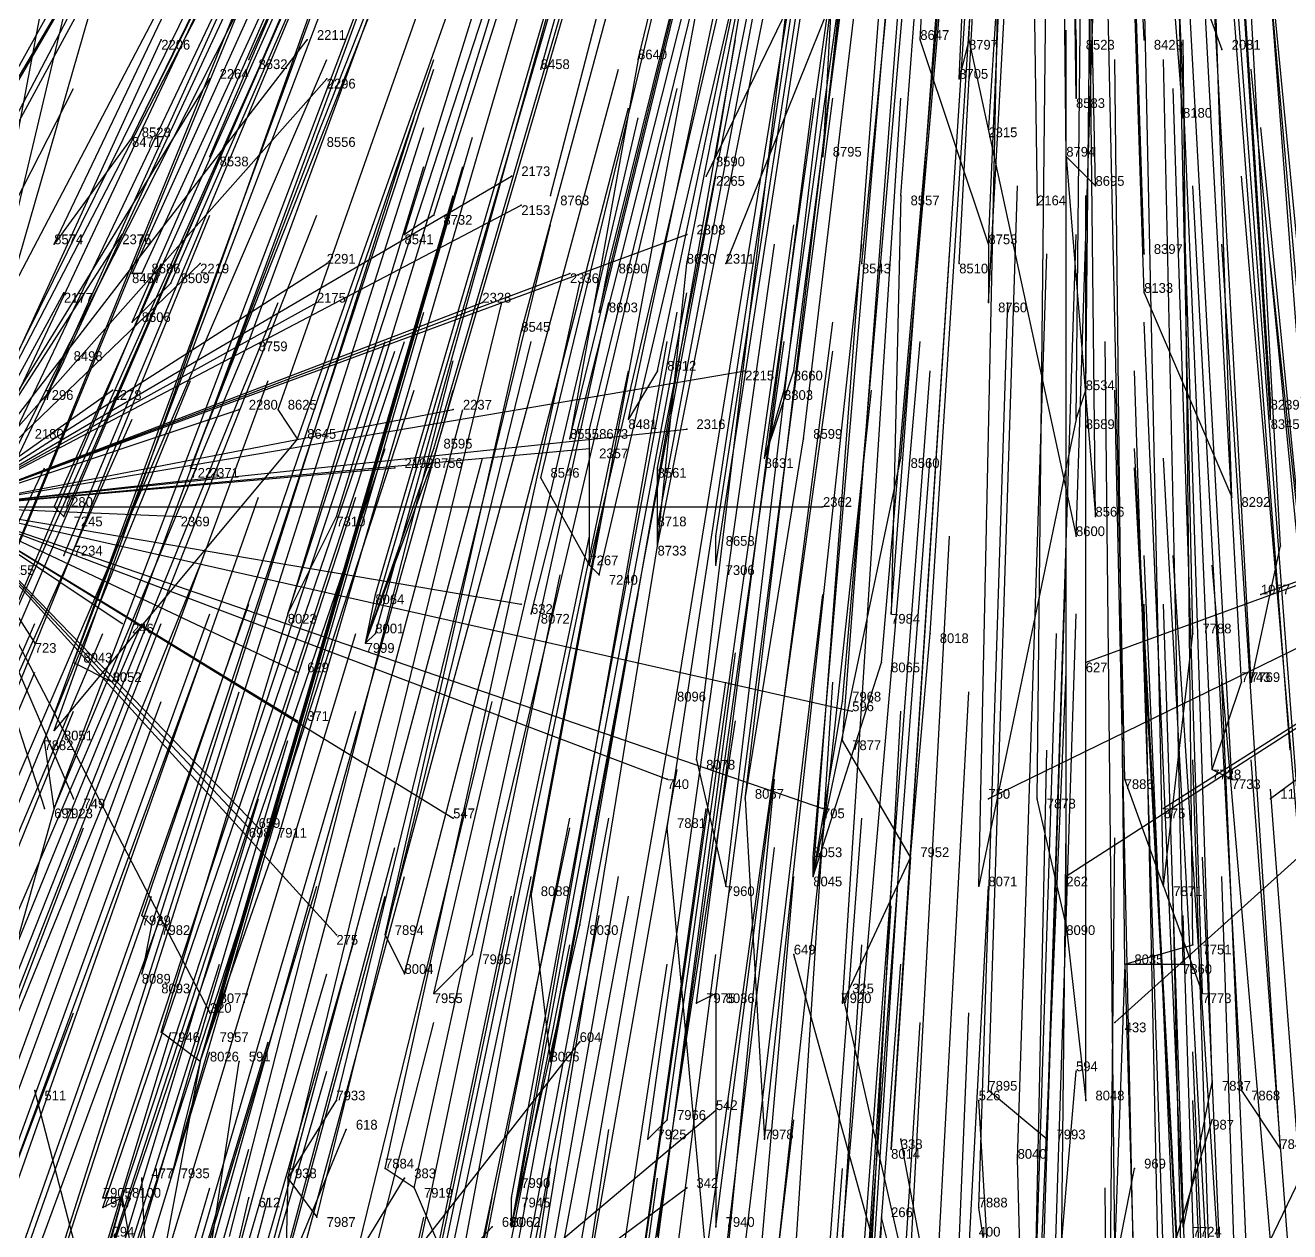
# Model space of a CAD drawing. Extents: x -0.5 to 0.59, y -0.5 to 0.59.
# Drawn here: x -0.109 to 0.021, y -0.3135 to -0.1895 of the extents above; entities that cross this region are included whole.
import ezdxf

# ---------------------------------------------------------------- set-up
doc = ezdxf.new("R2010")
doc.units = 0
for name, color, linetype in [('Facilities', 3, 'CONTINUOUS'), ('Facilities_lines', 3, 'CONTINUOUS'), ('Normals', 1, 'CONTINUOUS'), ('Source_points', 5, 'CONTINUOUS'), ('Text', 3, 'CONTINUOUS')]:
    doc.layers.add(name, color=color, linetype=linetype)

msp = doc.modelspace()

# ---------------------------------------------------------------- linework, layer by layer
at = {"layer": 'Facilities', "color": 3}
for p in [(-0.012, -0.191, -0.479), (-0.001, -0.191, -0.478), (0.006, -0.191, -0.479), (-0.086, -0.193, -0.529), (-0.046, -0.193, -0.496), (-0.056, -0.194, -0.504), (0.01, -0.199, -0.497), (-0.098, -0.201, -0.559), (-0.079, -0.201, -0.54), (-0.09, -0.203, -0.556), (-0.038, -0.203, -0.518), (-0.002, -0.203, -0.507), (-0.055, -0.207, -0.537), (-0.019, -0.207, -0.521), (-0.067, -0.209, -0.549), (-0.01, -0.212, -0.53), (0.006, -0.213, -0.533), (-0.049, -0.214, -0.55), (-0.023, -0.214, -0.539), (-0.013, -0.214, -0.537), (-0.097, -0.215, -0.589), (-0.094, -0.216, -0.589), (0.006, -0.217, -0.542), (-0.105, -0.224, -0.617), (-0.044, -0.225, -0.573), (-0.001, -0.23, -0.575), (0.019, -0.23, -0.577), (-0.081, -0.232, -0.614), (-0.033, -0.234, -0.591), (-0.106, -0.239, -0.653), (-0.105, -0.244, -0.663), (-0.044, -0.243, -0.619), (-0.051, -0.245, -0.626), (-0.038, -0.245, -0.621), (-0.082, -0.25, -0.658), (-0.057, -0.25, -0.641), (-0.074, -0.253, -0.659), (-0.104, -0.255, -0.688), (0.017, -0.257, -0.644), (-0.042, -0.258, -0.654), (-0.04, -0.265, -0.671), (0.013, -0.266, -0.666), (-0.106, -0.27, -0.726), (-0.035, -0.269, -0.677), (-0.018, -0.275, -0.688), (-0.028, -0.277, -0.697), (0.008, -0.278, -0.695), (-0.057, -0.279, -0.712), (-0.096, -0.282, -0.745), (-0.072, -0.283, -0.729), (-0.002, -0.282, -0.706), (-0.063, -0.285, -0.731), (0.004, -0.286, -0.714), (-0.096, -0.288, -0.759), (-0.038, -0.289, -0.729), (-0.091, -0.296, -0.774), (0.013, -0.298, -0.746), (0.016, -0.299, -0.749), (-0.043, -0.302, -0.762), (-0.004, -0.304, -0.76), (-0.082, -0.308, -0.797), (-0.069, -0.309, -0.792), (-0.099, -0.31, -0.813), (-0.059, -0.313, -0.796)]:
    msp.add_point(p, dxfattribs=at)
at = {"layer": 'Facilities_lines', "color": 3}
for p, q in [((-0.006, -0.137, -1.25), (-0.039, -0.205, -1.25)), ((-0.006, -0.137, -1.25), (-0.037, -0.214, -1.25)), ((-0.006, -0.137, -1.25), (-0.01, -0.2, -1.25)), ((-0.006, -0.137, -1.25), (0.014, -0.192, -1.25)), ((-0.006, -0.137, -1.25), (-0.005, -0.208, -1.25)), ((-0.117, -0.239, -1.25), (-0.098, -0.159, -1.25)), ((-0.117, -0.239, -1.25), (-0.103, -0.165, -1.25)), ((-0.117, -0.239, -1.25), (-0.1, -0.18, -1.25)), ((-0.026, -0.184, -0.465), (-0.027, -0.203, -0.511)), ((-0.117, -0.239, -1.25), (-0.095, -0.191, -1.25)), ((-0.117, -0.239, -1.25), (-0.08, -0.191, -1.25)), ((-0.01, -0.212, -0.53), (-0.017, -0.191, -0.479)), ((-0.012, -0.191, -0.479), (-0.013, -0.195, -0.488)), ((-0.012, -0.191, -0.479), (-0.001, -0.242, -0.605)), ((-0.001, -0.191, -0.478), (-0.001, -0.197, -0.493)), ((-0.046, -0.193, -0.496), (-0.053, -0.232, -0.595)), ((-0.117, -0.239, -1.25), (-0.09, -0.195, -1.25)), ((-0.117, -0.239, -1.25), (-0.078, -0.195, -1.25)), ((-0.098, -0.201, -0.559), (-0.106, -0.212, -0.592)), ((-0.098, -0.201, -0.559), (-0.098, -0.201, -0.558)), ((-0.079, -0.201, -0.54), (-0.092, -0.235, -0.632)), ((-0.002, -0.203, -0.507), (0.001, -0.24, -0.6)), ((-0.002, -0.203, -0.507), (0.001, -0.206, -0.515)), ((-0.117, -0.239, -1.25), (-0.059, -0.205, -1.25)), ((-0.019, -0.207, -0.521), (-0.02, -0.25, -0.628)), ((-0.117, -0.239, -1.25), (-0.058, -0.208, -1.25)), ((-0.067, -0.209, -0.549), (-0.07, -0.211, -0.557)), ((-0.117, -0.239, -1.25), (-0.041, -0.211, -1.25)), ((-0.117, -0.239, -1.25), (-0.099, -0.211, -1.25)), ((-0.01, -0.212, -0.53), (-0.01, -0.218, -0.547)), ((-0.117, -0.239, -1.25), (-0.091, -0.214, -1.25)), ((-0.117, -0.239, -1.25), (-0.078, -0.214, -1.25)), ((-0.049, -0.214, -0.55), (-0.05, -0.219, -0.56)), ((-0.044, -0.243, -0.619), (-0.041, -0.214, -0.544)), ((-0.117, -0.239, -1.25), (-0.053, -0.215, -1.25)), ((-0.097, -0.215, -0.589), (-0.098, -0.215, -0.592)), ((-0.094, -0.216, -0.589), (-0.098, -0.22, -0.602)), ((-0.117, -0.239, -1.25), (-0.105, -0.217, -1.25)), ((-0.117, -0.239, -1.25), (-0.079, -0.218, -1.25)), ((-0.117, -0.239, -1.25), (-0.062, -0.218, -1.25)), ((0.006, -0.217, -0.542), (0.015, -0.238, -0.597)), ((-0.106, -0.27, -0.726), (-0.086, -0.222, -0.596)), ((-0.072, -0.283, -0.729), (-0.058, -0.221, -0.571)), ((-0.105, -0.224, -0.617), (-0.107, -0.228, -0.629)), ((-0.117, -0.239, -1.25), (-0.035, -0.225, -1.25)), ((-0.044, -0.225, -0.573), (-0.047, -0.23, -0.588)), ((-0.033, -0.234, -0.591), (-0.03, -0.225, -0.568)), ((-0.117, -0.239, -1.25), (-0.1, -0.227, -1.25)), ((-0.033, -0.234, -0.591), (-0.031, -0.227, -0.573)), ((-0.001, -0.23, -0.575), (0, -0.227, -0.567)), ((0.074, -0.228, -1.25), (-0.01, -0.269, -1.25)), ((0.074, -0.228, -1.25), (-0.002, -0.277, -1.25)), ((0.074, -0.228, -1.25), (0, -0.255, -1.25)), ((0.074, -0.228, -1.25), (0.003, -0.292, -1.25)), ((0.074, -0.228, -1.25), (0.008, -0.27, -1.25)), ((0.074, -0.228, -1.25), (0.018, -0.248, -1.25)), ((0.074, -0.228, -1.25), (0.019, -0.269, -1.25)), ((0.019, -0.23, -0.577), (0.019, -0.228, -0.573)), ((-0.117, -0.239, -1.25), (-0.065, -0.229, -1.25)), ((-0.117, -0.239, -1.25), (-0.087, -0.229, -1.25)), ((-0.081, -0.232, -0.614), (-0.083, -0.229, -0.608)), ((-0.117, -0.239, -1.25), (-0.041, -0.231, -1.25)), ((-0.051, -0.245, -0.626), (-0.051, -0.231, -0.591)), ((-0.001, -0.23, -0.575), (-0.011, -0.278, -0.695)), ((-0.081, -0.232, -0.614), (-0.106, -0.262, -0.707)), ((-0.035, -0.269, -0.677), (-0.029, -0.232, -0.584)), ((-0.117, -0.239, -1.25), (-0.051, -0.233, -1.25)), ((-0.074, -0.253, -0.659), (-0.067, -0.233, -0.606)), ((-0.117, -0.239, -1.25), (-0.071, -0.235, -1.25)), ((-0.074, -0.253, -0.659), (-0.067, -0.234, -0.609)), ((-0.044, -0.243, -0.619), (-0.044, -0.235, -0.598)), ((-0.028, -0.277, -0.697), (-0.019, -0.234, -0.588)), ((-0.117, -0.239, -1.25), (-0.09, -0.236, -1.25)), ((-0.051, -0.245, -0.626), (-0.056, -0.236, -0.605)), ((-0.117, -0.239, -1.25), (-0.09, -0.291, -1.25)), ((-0.117, -0.239, -1.25), (-0.077, -0.283, -1.25)), ((-0.117, -0.239, -1.25), (-0.081, -0.261, -1.25)), ((-0.117, -0.239, -1.25), (-0.099, -0.251, -1.25)), ((-0.117, -0.239, -1.25), (-0.065, -0.271, -1.25)), ((-0.117, -0.239, -1.25), (-0.081, -0.256, -1.25)), ((-0.117, -0.239, -1.25), (-0.085, -0.272, -1.25)), ((-0.117, -0.239, -1.25), (-0.107, -0.27, -1.25)), ((-0.117, -0.239, -1.25), (-0.086, -0.272, -1.25)), ((-0.117, -0.239, -1.25), (-0.108, -0.253, -1.25)), ((-0.117, -0.239, -1.25), (-0.104, -0.269, -1.25)), ((-0.117, -0.239, -1.25), (-0.058, -0.249, -1.25)), ((-0.117, -0.239, -1.25), (-0.043, -0.267, -1.25)), ((-0.117, -0.239, -1.25), (-0.024, -0.26, -1.25)), ((-0.117, -0.239, -1.25), (-0.027, -0.27, -1.25)), ((-0.117, -0.239, -1.25), (-0.027, -0.239, -1.25)), ((-0.117, -0.239, -1.25), (-0.093, -0.24, -1.25)), ((-0.106, -0.239, -0.653), (-0.105, -0.24, -0.655)), ((-0.082, -0.25, -0.658), (-0.077, -0.24, -0.631)), ((-0.044, -0.243, -0.619), (-0.044, -0.241, -0.612)), ((-0.038, -0.245, -0.621), (-0.038, -0.242, -0.614)), ((0.017, -0.257, -0.644), (0.02, -0.243, -0.61)), ((-0.051, -0.245, -0.626), (-0.05, -0.246, -0.628)), ((-0.074, -0.253, -0.659), (-0.073, -0.248, -0.647)), ((-0.074, -0.253, -0.659), (-0.073, -0.252, -0.656)), ((-0.018, -0.275, -0.688), (-0.016, -0.252, -0.631)), ((0.008, -0.278, -0.695), (0.011, -0.252, -0.63)), ((-0.104, -0.255, -0.688), (-0.1, -0.257, -0.689)), ((-0.028, -0.277, -0.697), (-0.021, -0.255, -0.64)), ((0.013, -0.266, -0.666), (0.016, -0.257, -0.643)), ((-0.028, -0.277, -0.697), (-0.025, -0.259, -0.65)), ((-0.106, -0.27, -0.726), (-0.107, -0.263, -0.71)), ((-0.018, -0.275, -0.688), (-0.025, -0.263, -0.66)), ((-0.04, -0.265, -0.671), (-0.037, -0.278, -0.702)), ((0.013, -0.266, -0.666), (0.015, -0.267, -0.669)), ((0.008, -0.278, -0.695), (0.004, -0.267, -0.668)), ((-0.106, -0.27, -0.726), (-0.113, -0.295, -0.791)), ((-0.035, -0.269, -0.677), (-0.033, -0.304, -0.763)), ((-0.002, -0.282, -0.706), (-0.005, -0.269, -0.674)), ((-0.039, -0.316, -0.795), (-0.043, -0.272, -0.687)), ((-0.091, -0.296, -0.774), (-0.083, -0.273, -0.713)), ((-0.028, -0.277, -0.697), (-0.028, -0.275, -0.69)), ((-0.018, -0.275, -0.688), (-0.025, -0.29, -0.727)), ((-0.018, -0.275, -0.688), (-0.02, -0.305, -0.765)), ((0.008, -0.278, -0.695), (0.012, -0.289, -0.724)), ((-0.057, -0.279, -0.712), (-0.055, -0.296, -0.752)), ((-0.096, -0.282, -0.745), (-0.097, -0.281, -0.744)), ((-0.096, -0.282, -0.745), (-0.097, -0.287, -0.759)), ((-0.072, -0.283, -0.729), (-0.07, -0.287, -0.739)), ((-0.059, -0.313, -0.796), (-0.052, -0.282, -0.718)), ((-0.002, -0.282, -0.706), (0, -0.3, -0.75)), ((0.004, -0.286, -0.714), (0.011, -0.284, -0.711)), ((-0.063, -0.285, -0.731), (-0.067, -0.289, -0.742)), ((-0.007, -0.368, -1.25), (-0.03, -0.285, -1.25)), ((0.004, -0.286, -0.714), (0.003, -0.315, -0.786)), ((0.004, -0.286, -0.714), (0.01, -0.286, -0.716)), ((0.004, -0.286, -0.714), (0.005, -0.32, -0.8)), ((-0.096, -0.288, -0.759), (-0.115, -0.346, -0.912)), ((-0.038, -0.289, -0.729), (-0.04, -0.29, -0.731)), ((-0.038, -0.289, -0.729), (-0.038, -0.313, -0.787)), ((-0.007, -0.368, -1.25), (-0.025, -0.289, -1.25)), ((-0.091, -0.296, -0.774), (-0.089, -0.29, -0.759)), ((-0.091, -0.296, -0.774), (-0.095, -0.293, -0.77)), ((-0.091, -0.296, -0.774), (-0.09, -0.293, -0.766)), ((-0.095, -0.349, -1.25), (-0.052, -0.294, -1.25)), ((-0.091, -0.296, -0.774), (-0.101, -0.349, -0.908)), ((-0.095, -0.349, -1.25), (-0.087, -0.296, -1.25)), ((-0.091, -0.296, -0.774), (-0.094, -0.308, -0.804)), ((-0.007, -0.368, -1.25), (-0.001, -0.297, -1.25)), ((0.013, -0.298, -0.746), (0.01, -0.313, -0.783)), ((-0.095, -0.349, -1.25), (-0.108, -0.299, -1.25)), ((-0.082, -0.308, -0.797), (-0.077, -0.3, -0.774)), ((-0.007, -0.368, -1.25), (-0.011, -0.3, -1.25)), ((-0.004, -0.304, -0.76), (-0.01, -0.299, -0.747)), ((0.016, -0.299, -0.749), (0.02, -0.305, -0.763)), ((-0.095, -0.349, -1.25), (-0.038, -0.301, -1.25)), ((-0.043, -0.302, -0.762), (-0.045, -0.304, -0.767)), ((-0.007, -0.368, -1.25), (0.013, -0.302, -1.25)), ((-0.095, -0.349, -1.25), (-0.076, -0.303, -1.25)), ((-0.007, -0.368, -1.25), (-0.019, -0.304, -1.25)), ((-0.007, -0.368, -1.25), (0.023, -0.306, -1.25)), ((-0.006, -0.345, -0.862), (-0.007, -0.306, -0.765)), ((-0.069, -0.309, -0.792), (-0.072, -0.307, -0.789)), ((-0.007, -0.368, -1.25), (0.005, -0.307, -1.25)), ((-0.095, -0.349, -1.25), (-0.097, -0.308, -1.25)), ((-0.095, -0.349, -1.25), (-0.07, -0.308, -1.25)), ((-0.095, -0.349, -1.25), (-0.041, -0.309, -1.25)), ((-0.082, -0.308, -0.797), (-0.083, -0.349, -0.898)), ((-0.082, -0.308, -0.797), (-0.079, -0.312, -0.805)), ((-0.069, -0.309, -0.792), (-0.066, -0.316, -0.807)), ((-0.059, -0.313, -0.796), (-0.058, -0.308, -0.785)), ((-0.099, -0.31, -0.813), (-0.104, -0.327, -0.857)), ((-0.099, -0.31, -0.813), (-0.102, -0.321, -0.843)), ((-0.099, -0.31, -0.813), (-0.101, -0.31, -0.815)), ((-0.099, -0.31, -0.813), (-0.101, -0.311, -0.818)), ((-0.099, -0.31, -0.813), (-0.098, -0.316, -0.827)), ((-0.095, -0.349, -1.25), (-0.086, -0.31, -1.25)), ((-0.059, -0.313, -0.796), (-0.059, -0.31, -0.79)), ((-0.006, -0.345, -0.862), (-0.011, -0.311, -0.778)), ((-0.095, -0.349, -1.25), (-0.061, -0.313, -1.25)), ((-0.007, -0.368, -1.25), (-0.021, -0.312, -1.25))]:
    msp.add_line(p, q, dxfattribs=at)
at = {"layer": 'Normals', "color": 1}
for p, q in [((-0.017, -0.191, -0.479), (-0.012, -0.098, -0.516)), ((-0.012, -0.191, -0.479), (-0.008, -0.098, -0.516)), ((-0.001, -0.191, -0.478), (-0.002, -0.099, -0.516)), ((0.006, -0.191, -0.479), (0.002, -0.099, -0.518)), ((-0.013, -0.195, -0.488), (-0.009, -0.102, -0.526)), ((-0.046, -0.193, -0.496), (-0.024, -0.103, -0.533)), ((-0.056, -0.194, -0.504), (-0.031, -0.104, -0.541)), ((-0.001, -0.197, -0.493), (-0.002, -0.105, -0.531)), ((0.01, -0.199, -0.497), (0.003, -0.106, -0.535)), ((-0.086, -0.193, -0.529), (-0.048, -0.109, -0.568)), ((-0.027, -0.203, -0.511), (-0.017, -0.11, -0.548)), ((-0.002, -0.203, -0.507), (-0.003, -0.11, -0.544)), ((-0.038, -0.203, -0.518), (-0.023, -0.112, -0.555)), ((0.001, -0.206, -0.515), (-0.001, -0.113, -0.552)), ((-0.079, -0.201, -0.54), (-0.045, -0.115, -0.578)), ((-0.019, -0.207, -0.521), (-0.012, -0.115, -0.557)), ((-0.098, -0.201, -0.558), (-0.057, -0.117, -0.596)), ((-0.098, -0.201, -0.559), (-0.057, -0.118, -0.596)), ((-0.09, -0.203, -0.556), (-0.054, -0.118, -0.594)), ((-0.055, -0.207, -0.537), (-0.032, -0.118, -0.575)), ((-0.01, -0.212, -0.53), (-0.006, -0.119, -0.567)), ((0.006, -0.213, -0.533), (0.003, -0.12, -0.569)), ((-0.067, -0.209, -0.549), (-0.039, -0.121, -0.588)), ((-0.023, -0.214, -0.539), (-0.014, -0.122, -0.577)), ((-0.013, -0.214, -0.537), (-0.008, -0.121, -0.574)), ((-0.041, -0.214, -0.544), (-0.023, -0.123, -0.582)), ((-0.07, -0.211, -0.557), (-0.043, -0.124, -0.596)), ((0.006, -0.217, -0.542), (0.003, -0.124, -0.579)), ((-0.049, -0.214, -0.55), (-0.027, -0.125, -0.589)), ((-0.01, -0.218, -0.547), (-0.005, -0.126, -0.584)), ((-0.106, -0.212, -0.592), (-0.066, -0.128, -0.63)), ((-0.118, -0.209, -0.6), (-0.071, -0.129, -0.637)), ((-0.05, -0.219, -0.56), (-0.028, -0.129, -0.599)), ((-0.098, -0.215, -0.592), (-0.06, -0.131, -0.629)), ((-0.097, -0.215, -0.589), (-0.058, -0.13, -0.626)), ((-0.094, -0.216, -0.589), (-0.057, -0.131, -0.625)), ((-0.058, -0.221, -0.571), (-0.034, -0.132, -0.609)), ((0.023, -0.225, -0.565), (0.014, -0.132, -0.602)), ((-0.03, -0.225, -0.568), (-0.018, -0.133, -0.606)), ((-0.098, -0.22, -0.602), (-0.061, -0.135, -0.638)), ((-0.086, -0.222, -0.596), (-0.054, -0.135, -0.633)), ((-0.044, -0.225, -0.573), (-0.025, -0.134, -0.611)), ((-0.031, -0.227, -0.573), (-0.018, -0.135, -0.611)), ((0, -0.227, -0.567), (0.001, -0.134, -0.604)), ((0.019, -0.228, -0.573), (0.013, -0.136, -0.61)), ((-0.001, -0.23, -0.575), (0, -0.137, -0.612)), ((0.019, -0.23, -0.577), (0.013, -0.137, -0.614)), ((-0.121, -0.22, -0.627), (-0.078, -0.138, -0.665)), ((-0.105, -0.224, -0.617), (-0.066, -0.14, -0.655)), ((-0.047, -0.23, -0.588), (-0.028, -0.14, -0.625)), ((-0.029, -0.232, -0.584), (-0.018, -0.14, -0.621)), ((-0.083, -0.229, -0.608), (-0.052, -0.141, -0.646)), ((-0.051, -0.231, -0.591), (-0.029, -0.141, -0.629)), ((-0.053, -0.232, -0.595), (-0.031, -0.142, -0.632)), ((-0.033, -0.234, -0.591), (-0.02, -0.142, -0.629)), ((-0.019, -0.234, -0.588), (-0.011, -0.142, -0.624)), ((-0.123, -0.224, -0.64), (-0.079, -0.143, -0.677)), ((-0.107, -0.228, -0.629), (-0.069, -0.144, -0.668)), ((-0.081, -0.232, -0.614), (-0.05, -0.144, -0.651)), ((-0.067, -0.233, -0.606), (-0.041, -0.144, -0.642)), ((-0.044, -0.235, -0.598), (-0.026, -0.144, -0.635)), ((-0.067, -0.234, -0.609), (-0.041, -0.145, -0.645)), ((-0.056, -0.236, -0.605), (-0.034, -0.145, -0.642)), ((0.015, -0.238, -0.597), (0.012, -0.146, -0.635)), ((0.001, -0.24, -0.6), (0, -0.147, -0.637)), ((-0.092, -0.235, -0.632), (-0.058, -0.149, -0.67)), ((-0.001, -0.242, -0.605), (0.002, -0.149, -0.642)), ((-0.044, -0.241, -0.612), (-0.027, -0.15, -0.65)), ((-0.077, -0.24, -0.631), (-0.05, -0.152, -0.668)), ((-0.038, -0.242, -0.614), (-0.024, -0.151, -0.651)), ((0.02, -0.243, -0.61), (0.015, -0.151, -0.649)), ((-0.044, -0.243, -0.619), (-0.026, -0.153, -0.656)), ((-0.106, -0.239, -0.653), (-0.068, -0.154, -0.69)), ((-0.038, -0.245, -0.621), (-0.024, -0.154, -0.658)), ((-0.117, -0.238, -0.662), (-0.074, -0.155, -0.7)), ((-0.105, -0.24, -0.655), (-0.068, -0.155, -0.693)), ((-0.051, -0.245, -0.626), (-0.03, -0.155, -0.663)), ((-0.05, -0.246, -0.628), (-0.029, -0.156, -0.665)), ((-0.02, -0.25, -0.628), (-0.013, -0.157, -0.664)), ((-0.105, -0.244, -0.663), (-0.069, -0.158, -0.701)), ((-0.073, -0.248, -0.647), (-0.047, -0.159, -0.683)), ((-0.057, -0.25, -0.641), (-0.034, -0.159, -0.677)), ((-0.016, -0.252, -0.631), (-0.01, -0.159, -0.668)), ((0.011, -0.252, -0.63), (0.009, -0.159, -0.668)), ((-0.111, -0.246, -0.674), (-0.076, -0.16, -0.713)), ((-0.082, -0.25, -0.658), (-0.053, -0.161, -0.694)), ((-0.073, -0.252, -0.656), (-0.048, -0.162, -0.692)), ((-0.138, -0.244, -0.7), (-0.091, -0.163, -0.737)), ((-0.021, -0.255, -0.64), (-0.013, -0.163, -0.677)), ((-0.074, -0.253, -0.659), (-0.048, -0.164, -0.696)), ((0.016, -0.257, -0.643), (0.011, -0.164, -0.681)), ((0.017, -0.257, -0.644), (0.012, -0.165, -0.682)), ((-0.118, -0.249, -0.689), (-0.076, -0.166, -0.726)), ((-0.113, -0.251, -0.689), (-0.078, -0.166, -0.727)), ((-0.042, -0.258, -0.654), (-0.027, -0.166, -0.69)), ((-0.025, -0.259, -0.65), (-0.017, -0.167, -0.688)), ((-0.104, -0.255, -0.688), (-0.071, -0.168, -0.726)), ((-0.1, -0.257, -0.689), (-0.068, -0.17, -0.727)), ((-0.025, -0.263, -0.66), (-0.018, -0.171, -0.698)), ((0.021, -0.264, -0.662), (0.014, -0.172, -0.7)), ((-0.131, -0.256, -0.72), (-0.088, -0.174, -0.756)), ((-0.126, -0.256, -0.715), (-0.085, -0.173, -0.751)), ((-0.04, -0.265, -0.671), (-0.029, -0.173, -0.708)), ((0.013, -0.266, -0.666), (0.009, -0.173, -0.703)), ((0.025, -0.265, -0.666), (0.018, -0.173, -0.704)), ((0.026, -0.266, -0.668), (0.018, -0.174, -0.706)), ((-0.106, -0.262, -0.707), (-0.075, -0.175, -0.744)), ((0.004, -0.267, -0.668), (0.002, -0.175, -0.706)), ((0.015, -0.267, -0.669), (0.01, -0.175, -0.707)), ((-0.107, -0.263, -0.71), (-0.075, -0.176, -0.747)), ((-0.035, -0.269, -0.677), (-0.024, -0.177, -0.715)), ((-0.005, -0.269, -0.674), (-0.004, -0.177, -0.712)), ((-0.127, -0.264, -0.731), (-0.087, -0.179, -0.768)), ((0.022, -0.272, -0.681), (0.015, -0.179, -0.718)), ((-0.147, -0.261, -0.749), (-0.102, -0.18, -0.786)), ((-0.043, -0.272, -0.687), (-0.029, -0.18, -0.724)), ((-0.127, -0.267, -0.739), (-0.087, -0.183, -0.775)), ((-0.106, -0.27, -0.726), (-0.073, -0.183, -0.762)), ((-0.028, -0.275, -0.69), (-0.02, -0.182, -0.728)), ((-0.018, -0.275, -0.688), (-0.012, -0.182, -0.726)), ((-0.083, -0.273, -0.713), (-0.057, -0.184, -0.751)), ((-0.119, -0.27, -0.738), (-0.081, -0.185, -0.775)), ((-0.028, -0.277, -0.697), (-0.021, -0.185, -0.734)), ((-0.011, -0.278, -0.695), (-0.009, -0.185, -0.732)), ((0.008, -0.278, -0.695), (0.006, -0.185, -0.733)), ((-0.119, -0.273, -0.744), (-0.082, -0.187, -0.781)), ((-0.037, -0.278, -0.702), (-0.026, -0.186, -0.74)), ((-0.057, -0.279, -0.712), (-0.04, -0.188, -0.749)), ((-0.002, -0.282, -0.706), (-0.002, -0.19, -0.743)), ((-0.095, -0.191, -1.25), (-0.095, -0.191, -1.15)), ((-0.08, -0.191, -1.25), (-0.08, -0.191, -1.15)), ((-0.052, -0.282, -0.718), (-0.036, -0.191, -0.756)), ((0.011, -0.284, -0.711), (0.01, -0.191, -0.748)), ((0.014, -0.192, -1.25), (0.014, -0.192, -1.15)), ((-0.115, -0.279, -0.754), (-0.078, -0.193, -0.791)), ((-0.097, -0.281, -0.744), (-0.067, -0.193, -0.781)), ((0.004, -0.286, -0.714), (0.003, -0.193, -0.751)), ((0.01, -0.286, -0.716), (0.008, -0.193, -0.753)), ((-0.096, -0.282, -0.745), (-0.067, -0.194, -0.783)), ((-0.072, -0.283, -0.729), (-0.048, -0.194, -0.768)), ((0.026, -0.286, -0.718), (0.017, -0.194, -0.755)), ((-0.146, -0.278, -0.785), (-0.104, -0.196, -0.823)), ((-0.09, -0.195, -1.25), (-0.09, -0.195, -1.15)), ((-0.078, -0.195, -1.25), (-0.078, -0.195, -1.15)), ((-0.063, -0.285, -0.731), (-0.042, -0.196, -0.769)), ((0.012, -0.289, -0.724), (0.009, -0.196, -0.761)), ((-0.04, -0.29, -0.731), (-0.028, -0.197, -0.767)), ((-0.038, -0.289, -0.729), (-0.026, -0.197, -0.765)), ((-0.025, -0.29, -0.727), (-0.019, -0.197, -0.765)), ((-0.07, -0.287, -0.739), (-0.047, -0.198, -0.777)), ((-0.097, -0.287, -0.759), (-0.069, -0.199, -0.797)), ((-0.096, -0.288, -0.759), (-0.068, -0.2, -0.797)), ((-0.067, -0.289, -0.742), (-0.046, -0.199, -0.78)), ((-0.01, -0.2, -1.25), (-0.01, -0.2, -1.15)), ((0.027, -0.292, -0.734), (0.018, -0.2, -0.771)), ((-0.089, -0.29, -0.759), (-0.063, -0.201, -0.797)), ((-0.095, -0.293, -0.77), (-0.068, -0.204, -0.808)), ((-0.09, -0.293, -0.766), (-0.064, -0.204, -0.804)), ((-0.059, -0.205, -1.25), (-0.059, -0.205, -1.15)), ((-0.055, -0.296, -0.752), (-0.038, -0.205, -0.79)), ((-0.039, -0.205, -1.25), (-0.039, -0.205, -1.15)), ((0.013, -0.298, -0.746), (0.01, -0.205, -0.783)), ((0.024, -0.298, -0.747), (0.016, -0.205, -0.784)), ((-0.01, -0.299, -0.747), (-0.007, -0.206, -0.785)), ((0.016, -0.299, -0.749), (0.011, -0.206, -0.786)), ((-0.091, -0.296, -0.774), (-0.065, -0.207, -0.812)), ((0, -0.3, -0.75), (0, -0.207, -0.787)), ((-0.125, -0.295, -0.801), (-0.09, -0.209, -0.838)), ((-0.113, -0.295, -0.791), (-0.079, -0.209, -0.828)), ((-0.058, -0.208, -1.25), (-0.058, -0.208, -1.15)), ((-0.005, -0.208, -1.25), (-0.005, -0.208, -1.15)), ((-0.077, -0.3, -0.774), (-0.055, -0.21, -0.812)), ((-0.043, -0.302, -0.762), (-0.03, -0.21, -0.8)), ((-0.099, -0.211, -1.25), (-0.099, -0.211, -1.15)), ((-0.041, -0.211, -1.25), (-0.041, -0.211, -1.15)), ((-0.004, -0.304, -0.76), (-0.001, -0.211, -0.798)), ((-0.045, -0.304, -0.767), (-0.032, -0.212, -0.805)), ((-0.033, -0.304, -0.763), (-0.023, -0.212, -0.801)), ((-0.02, -0.305, -0.765), (-0.014, -0.213, -0.802)), ((-0.007, -0.306, -0.765), (-0.004, -0.213, -0.802)), ((0.02, -0.305, -0.763), (0.014, -0.212, -0.8)), ((-0.131, -0.299, -0.816), (-0.095, -0.214, -0.854)), ((-0.091, -0.214, -1.25), (-0.091, -0.214, -1.15)), ((-0.078, -0.214, -1.25), (-0.078, -0.214, -1.15)), ((-0.037, -0.214, -1.25), (-0.037, -0.214, -1.15)), ((0.029, -0.307, -0.77), (0.019, -0.214, -0.807)), ((-0.053, -0.215, -1.25), (-0.053, -0.215, -1.15)), ((-0.072, -0.307, -0.789), (-0.052, -0.216, -0.826)), ((-0.118, -0.304, -0.814), (-0.083, -0.218, -0.852)), ((-0.105, -0.217, -1.25), (-0.105, -0.217, -1.15)), ((-0.082, -0.308, -0.797), (-0.06, -0.218, -0.834)), ((-0.079, -0.218, -1.25), (-0.079, -0.218, -1.15)), ((-0.069, -0.309, -0.792), (-0.049, -0.218, -0.829)), ((-0.062, -0.218, -1.25), (-0.062, -0.218, -1.15)), ((-0.058, -0.308, -0.785), (-0.041, -0.217, -0.822)), ((-0.011, -0.311, -0.778), (-0.008, -0.218, -0.815)), ((-0.094, -0.308, -0.804), (-0.068, -0.219, -0.841)), ((-0.059, -0.31, -0.79), (-0.042, -0.219, -0.827)), ((-0.038, -0.313, -0.787), (-0.026, -0.22, -0.823)), ((0.01, -0.313, -0.783), (0.006, -0.22, -0.82)), ((-0.101, -0.31, -0.815), (-0.072, -0.222, -0.852)), ((-0.099, -0.31, -0.813), (-0.07, -0.222, -0.85)), ((-0.079, -0.312, -0.805), (-0.057, -0.222, -0.842)), ((-0.059, -0.313, -0.796), (-0.043, -0.222, -0.833)), ((-0.044, -0.314, -0.793), (-0.031, -0.222, -0.829)), ((-0.025, -0.314, -0.788), (-0.017, -0.222, -0.824)), ((0.003, -0.315, -0.786), (0.002, -0.222, -0.823)), ((-0.101, -0.311, -0.818), (-0.071, -0.223, -0.854)), ((-0.039, -0.316, -0.795), (-0.026, -0.223, -0.831)), ((-0.088, -0.314, -0.815), (-0.065, -0.224, -0.852)), ((-0.146, -0.31, -0.856), (-0.106, -0.226, -0.894)), ((-0.127, -0.312, -0.843), (-0.092, -0.226, -0.881)), ((-0.116, -0.313, -0.834), (-0.084, -0.226, -0.872)), ((-0.066, -0.316, -0.807), (-0.047, -0.225, -0.844)), ((-0.035, -0.225, -1.25), (-0.035, -0.225, -1.15)), ((-0.023, -0.318, -0.797), (-0.016, -0.225, -0.834)), ((0.008, -0.317, -0.793), (0.005, -0.225, -0.831)), ((-0.1, -0.227, -1.25), (-0.1, -0.227, -1.15)), ((-0.098, -0.316, -0.827), (-0.069, -0.227, -0.863)), ((-0.09, -0.316, -0.823), (-0.065, -0.227, -0.858)), ((-0.032, -0.319, -0.802), (-0.022, -0.227, -0.839)), ((0.005, -0.32, -0.8), (0.003, -0.227, -0.838)), ((-0.088, -0.319, -0.827), (-0.064, -0.229, -0.863)), ((-0.087, -0.229, -1.25), (-0.087, -0.229, -1.15)), ((-0.065, -0.229, -1.25), (-0.065, -0.229, -1.15)), ((-0.136, -0.315, -0.858), (-0.098, -0.23, -0.895)), ((-0.041, -0.231, -1.25), (-0.041, -0.231, -1.15)), ((-0.102, -0.321, -0.843), (-0.072, -0.233, -0.879)), ((-0.051, -0.233, -1.25), (-0.051, -0.233, -1.15)), ((0.01, -0.326, -0.814), (0.005, -0.233, -0.852)), ((-0.147, -0.319, -0.879), (-0.107, -0.235, -0.916)), ((-0.086, -0.324, -0.838), (-0.062, -0.234, -0.874)), ((-0.071, -0.235, -1.25), (-0.071, -0.235, -1.15)), ((-0.023, -0.326, -0.818), (-0.016, -0.234, -0.855)), ((0.01, -0.327, -0.818), (0.005, -0.235, -0.856)), ((0.013, -0.327, -0.818), (0.008, -0.234, -0.856)), ((-0.09, -0.236, -1.25), (-0.09, -0.236, -1.15)), ((-0.116, -0.326, -0.864), (-0.085, -0.238, -0.901)), ((-0.104, -0.327, -0.857), (-0.075, -0.238, -0.894)), ((-0.027, -0.239, -1.25), (-0.027, -0.239, -1.15)), ((-0.093, -0.24, -1.25), (-0.093, -0.24, -1.15)), ((-0.067, -0.332, -0.847), (-0.05, -0.241, -0.884)), ((-0.07, -0.333, -0.851), (-0.051, -0.242, -0.888)), ((-0.019, -0.335, -0.839), (-0.014, -0.242, -0.876)), ((-0.059, -0.335, -0.851), (-0.044, -0.243, -0.888)), ((-0.005, -0.337, -0.843), (-0.002, -0.244, -0.879)), ((0.01, -0.337, -0.842), (0.006, -0.244, -0.88)), ((0.015, -0.337, -0.843), (0.009, -0.244, -0.881)), ((-0.126, -0.331, -0.886), (-0.091, -0.245, -0.924)), ((0.021, -0.338, -0.846), (0.013, -0.245, -0.883)), ((-0.073, -0.337, -0.862), (-0.054, -0.246, -0.9)), ((-0.063, -0.34, -0.864), (-0.046, -0.248, -0.901)), ((-0.038, -0.34, -0.855), (-0.027, -0.248, -0.893)), ((0.018, -0.248, -1.25), (0.018, -0.248, -1.15)), ((-0.117, -0.337, -0.892), (-0.086, -0.249, -0.929)), ((-0.058, -0.249, -1.25), (-0.058, -0.249, -1.15)), ((0.008, -0.342, -0.854), (0.006, -0.249, -0.892)), ((0.011, -0.342, -0.855), (0.008, -0.249, -0.892)), ((-0.122, -0.338, -0.897), (-0.09, -0.25, -0.934)), ((-0.004, -0.343, -0.858), (-0.001, -0.25, -0.895)), ((-0.145, -0.336, -0.915), (-0.108, -0.251, -0.952)), ((-0.137, -0.337, -0.91), (-0.101, -0.252, -0.947)), ((-0.134, -0.337, -0.906), (-0.097, -0.251, -0.943)), ((-0.129, -0.338, -0.905), (-0.095, -0.251, -0.941)), ((-0.102, -0.341, -0.889), (-0.075, -0.252, -0.927)), ((-0.099, -0.251, -1.25), (-0.099, -0.251, -1.15)), ((-0.006, -0.345, -0.862), (-0.003, -0.252, -0.899)), ((-0.108, -0.253, -1.25), (-0.108, -0.253, -1.15)), ((-0.048, -0.345, -0.871), (-0.036, -0.254, -0.91)), ((-0.123, -0.342, -0.91), (-0.091, -0.255, -0.947)), ((0, -0.255, -1.25), (0, -0.255, -1.15)), ((-0.144, -0.341, -0.926), (-0.108, -0.256, -0.963)), ((-0.081, -0.256, -1.25), (-0.081, -0.256, -1.15)), ((-0.05, -0.348, -0.879), (-0.037, -0.257, -0.917)), ((-0.032, -0.349, -0.877), (-0.026, -0.257, -0.915)), ((-0.006, -0.349, -0.873), (-0.002, -0.256, -0.91)), ((0.018, -0.35, -0.876), (0.014, -0.257, -0.913)), ((-0.115, -0.346, -0.912), (-0.087, -0.258, -0.95)), ((-0.058, -0.35, -0.886), (-0.042, -0.258, -0.924)), ((-0.017, -0.35, -0.877), (-0.012, -0.258, -0.915)), ((-0.127, -0.346, -0.92), (-0.095, -0.259, -0.958)), ((-0.083, -0.349, -0.898), (-0.061, -0.259, -0.936)), ((-0.139, -0.346, -0.933), (-0.104, -0.26, -0.97)), ((-0.101, -0.349, -0.908), (-0.075, -0.26, -0.946)), ((-0.081, -0.261, -1.25), (-0.081, -0.261, -1.15)), ((-0.05, -0.352, -0.89), (-0.036, -0.261, -0.928)), ((-0.024, -0.26, -1.25), (-0.024, -0.26, -1.15)), ((-0.024, -0.352, -0.882), (-0.019, -0.26, -0.92)), ((-0.108, -0.351, -0.919), (-0.082, -0.263, -0.957)), ((-0.006, -0.357, -0.892), (-0.004, -0.264, -0.929)), ((0.014, -0.357, -0.894), (0.011, -0.265, -0.931)), ((0.024, -0.357, -0.895), (0.017, -0.265, -0.932)), ((-0.058, -0.357, -0.905), (-0.042, -0.266, -0.942)), ((-0.043, -0.267, -1.25), (-0.043, -0.267, -1.15)), ((-0.041, -0.359, -0.904), (-0.032, -0.267, -0.941)), ((0.026, -0.36, -0.903), (0.019, -0.268, -0.941)), ((-0.112, -0.358, -0.938), (-0.085, -0.269, -0.975)), ((-0.107, -0.27, -1.25), (-0.107, -0.27, -1.15)), ((-0.104, -0.269, -1.25), (-0.104, -0.269, -1.15)), ((-0.052, -0.362, -0.916), (-0.039, -0.27, -0.952)), ((-0.027, -0.27, -1.25), (-0.027, -0.27, -1.15)), ((-0.01, -0.269, -1.25), (-0.01, -0.269, -1.15)), ((0.008, -0.27, -1.25), (0.008, -0.27, -1.15)), ((0.019, -0.269, -1.25), (0.019, -0.269, -1.15)), ((-0.071, -0.362, -0.923), (-0.053, -0.271, -0.961)), ((-0.066, -0.362, -0.92), (-0.049, -0.271, -0.957)), ((-0.065, -0.271, -1.25), (-0.065, -0.271, -1.15)), ((-0.03, -0.364, -0.914), (-0.023, -0.271, -0.95)), ((-0.136, -0.359, -0.96), (-0.103, -0.272, -0.997)), ((-0.086, -0.272, -1.25), (-0.086, -0.272, -1.15)), ((-0.085, -0.272, -1.25), (-0.085, -0.272, -1.15)), ((-0.072, -0.362, -0.923), (-0.053, -0.272, -0.961)), ((-0.003, -0.365, -0.912), (-0.002, -0.272, -0.948)), ((-0.095, -0.364, -0.94), (-0.071, -0.274, -0.978)), ((-0.043, -0.366, -0.922), (-0.032, -0.274, -0.959)), ((-0.025, -0.366, -0.916), (-0.019, -0.273, -0.953)), ((0.002, -0.366, -0.915), (0.003, -0.273, -0.951)), ((0.016, -0.367, -0.919), (0.012, -0.275, -0.956)), ((-0.106, -0.367, -0.955), (-0.079, -0.278, -0.992)), ((-0.094, -0.366, -0.946), (-0.07, -0.277, -0.984)), ((-0.076, -0.367, -0.938), (-0.057, -0.277, -0.975)), ((-0.064, -0.368, -0.935), (-0.048, -0.277, -0.972)), ((-0.038, -0.369, -0.928), (-0.03, -0.277, -0.965)), ((-0.015, -0.371, -0.928), (-0.01, -0.278, -0.964)), ((-0.002, -0.277, -1.25), (-0.002, -0.277, -1.15)), ((0.017, -0.37, -0.926), (0.014, -0.277, -0.963)), ((-0.127, -0.367, -0.97), (-0.096, -0.279, -1.007)), ((-0.096, -0.368, -0.951), (-0.072, -0.279, -0.989)), ((-0.078, -0.37, -0.944), (-0.059, -0.279, -0.981)), ((-0.064, -0.37, -0.939), (-0.047, -0.279, -0.976)), ((0.011, -0.372, -0.93), (0.009, -0.279, -0.967)), ((-0.026, -0.373, -0.934), (-0.02, -0.28, -0.97)), ((-0.127, -0.368, -0.973), (-0.095, -0.281, -1.01)), ((-0.068, -0.373, -0.947), (-0.05, -0.281, -0.984)), ((0.013, -0.374, -0.936), (0.01, -0.281, -0.973)), ((-0.101, -0.373, -0.965), (-0.075, -0.283, -1.002)), ((-0.077, -0.283, -1.25), (-0.077, -0.283, -1.15)), ((-0.071, -0.375, -0.954), (-0.053, -0.284, -0.991)), ((-0.029, -0.377, -0.945), (-0.023, -0.284, -0.982)), ((-0.05, -0.377, -0.951), (-0.038, -0.285, -0.988)), ((-0.03, -0.285, -1.25), (-0.03, -0.285, -1.15)), ((-0.117, -0.375, -0.981), (-0.089, -0.286, -1.019)), ((-0.104, -0.376, -0.974), (-0.078, -0.287, -1.012)), ((-0.057, -0.378, -0.955), (-0.043, -0.286, -0.992)), ((-0.026, -0.379, -0.949), (-0.019, -0.286, -0.986)), ((-0.025, -0.289, -1.25), (-0.025, -0.289, -1.15)), ((-0.137, -0.378, -1.004), (-0.104, -0.291, -1.042)), ((-0.09, -0.291, -1.25), (-0.09, -0.291, -1.15)), ((-0.016, -0.384, -0.96), (-0.012, -0.291, -0.998)), ((-0.09, -0.382, -0.98), (-0.067, -0.292, -1.017)), ((-0.023, -0.385, -0.963), (-0.017, -0.292, -1)), ((0.003, -0.292, -1.25), (0.003, -0.292, -1.15)), ((-0.121, -0.382, -1.001), (-0.094, -0.293, -1.038)), ((-0.111, -0.383, -0.996), (-0.084, -0.294, -1.033)), ((-0.052, -0.294, -1.25), (-0.052, -0.294, -1.15)), ((-0.117, -0.383, -1.002), (-0.09, -0.295, -1.039)), ((-0.087, -0.296, -1.25), (-0.087, -0.296, -1.15)), ((0.015, -0.388, -0.971), (0.011, -0.295, -1.008)), ((-0.104, -0.387, -1), (-0.078, -0.297, -1.038)), ((-0.001, -0.297, -1.25), (-0.001, -0.297, -1.15)), ((-0.108, -0.299, -1.25), (-0.108, -0.299, -1.15)), ((-0.011, -0.3, -1.25), (-0.011, -0.3, -1.15)), ((0.015, -0.393, -0.983), (0.011, -0.3, -1.02)), ((-0.038, -0.301, -1.25), (-0.038, -0.301, -1.15)), ((-0.041, -0.395, -0.992), (-0.03, -0.302, -1.028)), ((0.013, -0.302, -1.25), (0.013, -0.302, -1.15)), ((-0.076, -0.303, -1.25), (-0.076, -0.303, -1.15)), ((-0.063, -0.395, -0.999), (-0.049, -0.303, -1.036)), ((-0.019, -0.304, -1.25), (-0.019, -0.304, -1.15)), ((-0.111, -0.394, -1.024), (-0.086, -0.305, -1.061)), ((-0.069, -0.399, -1.012), (-0.055, -0.307, -1.049)), ((-0.032, -0.399, -1.001), (-0.025, -0.307, -1.039)), ((0.005, -0.307, -1.25), (0.005, -0.307, -1.15)), ((-0.116, -0.398, -1.036), (-0.09, -0.309, -1.074)), ((-0.097, -0.308, -1.25), (-0.097, -0.308, -1.15)), ((-0.07, -0.308, -1.25), (-0.07, -0.308, -1.15)), ((-0.057, -0.4, -1.009), (-0.044, -0.308, -1.046)), ((-0.041, -0.309, -1.25), (-0.041, -0.309, -1.15)), ((0.003, -0.401, -1.003), (0.002, -0.309, -1.041)), ((-0.108, -0.4, -1.036), (-0.084, -0.31, -1.072)), ((-0.086, -0.31, -1.25), (-0.086, -0.31, -1.15)), ((-0.078, -0.402, -1.023), (-0.061, -0.31, -1.06)), ((-0.089, -0.402, -1.03), (-0.068, -0.312, -1.067)), ((-0.061, -0.313, -1.25), (-0.061, -0.313, -1.15)), ((-0.026, -0.406, -1.016), (-0.021, -0.313, -1.054)), ((-0.021, -0.312, -1.25), (-0.021, -0.312, -1.15))]:
    msp.add_line(p, q, dxfattribs=at)
at = {"layer": 'Source_points', "color": 5}
for p in [(-0.095, -0.191, -1.25), (-0.08, -0.191, -1.25), (-0.017, -0.191, -0.479), (0.014, -0.192, -1.25), (-0.09, -0.195, -1.25), (-0.078, -0.195, -1.25), (-0.013, -0.195, -0.488), (-0.001, -0.197, -0.493), (-0.01, -0.2, -1.25), (-0.098, -0.201, -0.558), (-0.027, -0.203, -0.511), (-0.059, -0.205, -1.25), (-0.039, -0.205, -1.25), (0.001, -0.206, -0.515), (-0.058, -0.208, -1.25), (-0.005, -0.208, -1.25), (-0.099, -0.211, -1.25), (-0.07, -0.211, -0.557), (-0.041, -0.211, -1.25), (-0.106, -0.212, -0.592), (-0.091, -0.214, -1.25), (-0.078, -0.214, -1.25), (-0.041, -0.214, -0.544), (-0.037, -0.214, -1.25), (-0.098, -0.215, -0.592), (-0.053, -0.215, -1.25), (-0.105, -0.217, -1.25), (-0.079, -0.218, -1.25), (-0.062, -0.218, -1.25), (-0.01, -0.218, -0.547), (-0.05, -0.219, -0.56), (-0.098, -0.22, -0.602), (-0.086, -0.222, -0.596), (-0.058, -0.221, -0.571), (-0.035, -0.225, -1.25), (-0.03, -0.225, -0.568), (-0.1, -0.227, -1.25), (-0.031, -0.227, -0.573), (0, -0.227, -0.567), (-0.107, -0.228, -0.629), (0.019, -0.228, -0.573), (-0.087, -0.229, -1.25), (-0.083, -0.229, -0.608), (-0.065, -0.229, -1.25), (-0.051, -0.231, -0.591), (-0.047, -0.23, -0.588), (-0.041, -0.231, -1.25), (-0.053, -0.232, -0.595), (-0.029, -0.232, -0.584), (-0.067, -0.233, -0.606), (-0.051, -0.233, -1.25), (-0.092, -0.235, -0.632), (-0.071, -0.235, -1.25), (-0.067, -0.234, -0.609), (-0.044, -0.235, -0.598), (-0.019, -0.234, -0.588), (-0.09, -0.236, -1.25), (-0.056, -0.236, -0.605), (-0.027, -0.239, -1.25), (0.015, -0.238, -0.597), (-0.105, -0.24, -0.655), (-0.093, -0.24, -1.25), (-0.077, -0.24, -0.631), (0.001, -0.24, -0.6), (-0.044, -0.241, -0.612), (-0.038, -0.242, -0.614), (-0.001, -0.242, -0.605), (0.02, -0.243, -0.61), (-0.05, -0.246, -0.628), (-0.073, -0.248, -0.647), (0.018, -0.248, -1.25), (-0.058, -0.249, -1.25), (-0.02, -0.25, -0.628), (-0.099, -0.251, -1.25), (-0.073, -0.252, -0.656), (-0.016, -0.252, -0.631), (0.011, -0.252, -0.63), (-0.108, -0.253, -1.25), (-0.021, -0.255, -0.64), (0, -0.255, -1.25), (-0.1, -0.257, -0.689), (-0.081, -0.256, -1.25), (0.016, -0.257, -0.643), (-0.025, -0.259, -0.65), (-0.081, -0.261, -1.25), (-0.024, -0.26, -1.25), (-0.106, -0.262, -0.707), (-0.107, -0.263, -0.71), (-0.025, -0.263, -0.66), (-0.043, -0.267, -1.25), (0.004, -0.267, -0.668), (0.015, -0.267, -0.669), (-0.107, -0.27, -1.25), (-0.104, -0.269, -1.25), (-0.027, -0.27, -1.25), (-0.01, -0.269, -1.25), (-0.005, -0.269, -0.674), (0.008, -0.27, -1.25), (0.019, -0.269, -1.25), (-0.065, -0.271, -1.25), (-0.086, -0.272, -1.25), (-0.085, -0.272, -1.25), (-0.043, -0.272, -0.687), (-0.083, -0.273, -0.713), (-0.028, -0.275, -0.69), (-0.037, -0.278, -0.702), (-0.011, -0.278, -0.695), (-0.002, -0.277, -1.25), (-0.097, -0.281, -0.744), (-0.077, -0.283, -1.25), (-0.052, -0.282, -0.718), (0.011, -0.284, -0.711), (-0.03, -0.285, -1.25), (-0.097, -0.287, -0.759), (-0.07, -0.287, -0.739), (0.01, -0.286, -0.716), (-0.067, -0.289, -0.742), (-0.025, -0.289, -1.25), (0.012, -0.289, -0.724), (-0.09, -0.291, -1.25), (-0.089, -0.29, -0.759), (-0.04, -0.29, -0.731), (-0.025, -0.29, -0.727), (0.003, -0.292, -1.25), (-0.095, -0.293, -0.77), (-0.09, -0.293, -0.766), (-0.052, -0.294, -1.25), (-0.087, -0.296, -1.25), (-0.055, -0.296, -0.752), (-0.001, -0.297, -1.25), (-0.108, -0.299, -1.25), (-0.077, -0.3, -0.774), (-0.011, -0.3, -1.25), (-0.01, -0.299, -0.747), (0, -0.3, -0.75), (-0.038, -0.301, -1.25), (0.013, -0.302, -1.25), (-0.076, -0.303, -1.25), (-0.045, -0.304, -0.767), (-0.033, -0.304, -0.763), (-0.019, -0.304, -1.25), (-0.02, -0.305, -0.765), (0.02, -0.305, -0.763), (-0.007, -0.306, -0.765), (-0.072, -0.307, -0.789), (0.005, -0.307, -1.25), (-0.097, -0.308, -1.25), (-0.094, -0.308, -0.804), (-0.07, -0.308, -1.25), (-0.058, -0.308, -0.785), (-0.041, -0.309, -1.25), (-0.101, -0.31, -0.815), (-0.086, -0.31, -1.25), (-0.059, -0.31, -0.79), (-0.101, -0.311, -0.818), (-0.011, -0.311, -0.778), (-0.079, -0.312, -0.805), (-0.061, -0.313, -1.25), (-0.038, -0.313, -0.787), (-0.021, -0.312, -1.25), (0.01, -0.313, -0.783)]:
    msp.add_point(p, dxfattribs=at)

# ---------------------------------------------------------------- texts
at = {"layer": 'Text', "color": 3}
for s, p in [('2206', (-0.095, -0.192, -1.25)), ('2211', (-0.079, -0.191, -1.25)), ('8647', (-0.017, -0.191, -0.479)), ('8797', (-0.012, -0.192, -0.479)), ('8523', (0, -0.192, -0.478)), ('8429', (0.007, -0.192, -0.479)), ('2081', (0.015, -0.192, -1.25)), ('8640', (-0.046, -0.193, -0.496)), ('8632', (-0.085, -0.194, -0.529)), ('8458', (-0.056, -0.194, -0.504)), ('2264', (-0.089, -0.195, -1.25)), ('8705', (-0.013, -0.195, -0.488)), ('2296', (-0.078, -0.196, -1.25)), ('8583', (-0.001, -0.198, -0.493)), ('8180', (0.01, -0.199, -0.497)), ('8528', (-0.097, -0.201, -0.558)), ('2315', (-0.01, -0.201, -1.25)), ('8471', (-0.098, -0.202, -0.559)), ('8556', (-0.078, -0.202, -0.54)), ('8795', (-0.026, -0.203, -0.511)), ('8794', (-0.002, -0.203, -0.507)), ('8538', (-0.089, -0.204, -0.556)), ('2173', (-0.058, -0.205, -1.25)), ('8590', (-0.038, -0.204, -0.518)), ('2265', (-0.038, -0.206, -1.25)), ('8695', (0.001, -0.206, -0.515)), ('8763', (-0.054, -0.208, -0.537)), ('8557', (-0.018, -0.208, -0.521)), ('2164', (-0.005, -0.208, -1.25)), ('8732', (-0.066, -0.21, -0.549)), ('2153', (-0.058, -0.209, -1.25)), ('2308', (-0.04, -0.211, -1.25)), ('8574', (-0.106, -0.212, -0.592)), ('2376', (-0.099, -0.212, -1.25)), ('8541', (-0.07, -0.212, -0.557)), ('8753', (-0.01, -0.212, -0.53)), ('2291', (-0.078, -0.214, -1.25)), ('8630', (-0.041, -0.214, -0.544)), ('2311', (-0.037, -0.214, -1.25)), ('8397', (0.007, -0.213, -0.533)), ('8686', (-0.096, -0.215, -0.589)), ('2219', (-0.091, -0.215, -1.25)), ('8690', (-0.048, -0.215, -0.55)), ('8543', (-0.023, -0.215, -0.539)), ('8510', (-0.013, -0.215, -0.537)), ('8457', (-0.098, -0.216, -0.592)), ('8509', (-0.093, -0.216, -0.589)), ('2336', (-0.053, -0.216, -1.25)), ('8133', (0.006, -0.217, -0.542)), ('2177', (-0.105, -0.218, -1.25)), ('2175', (-0.079, -0.218, -1.25)), ('2328', (-0.062, -0.218, -1.25)), ('8603', (-0.049, -0.219, -0.56)), ('8760', (-0.009, -0.219, -0.547)), ('8606', (-0.097, -0.22, -0.602)), ('8545', (-0.058, -0.221, -0.571)), ('8759', (-0.085, -0.223, -0.596)), ('8498', (-0.104, -0.224, -0.617)), ('8612', (-0.043, -0.225, -0.573)), ('2215', (-0.035, -0.226, -1.25)), ('8660', (-0.03, -0.226, -0.568)), ('8534', (0, -0.227, -0.567)), ('7296', (-0.107, -0.228, -0.629)), ('2278', (-0.1, -0.228, -1.25)), ('8803', (-0.031, -0.228, -0.573)), ('2280', (-0.086, -0.229, -1.25)), ('8625', (-0.082, -0.229, -0.608)), ('2237', (-0.064, -0.229, -1.25)), ('8239', (0.019, -0.229, -0.573)), ('2180', (-0.108, -0.232, -1.25)), ('8645', (-0.08, -0.232, -0.614)), ('8555', (-0.053, -0.232, -0.595)), ('8673', (-0.05, -0.232, -0.591)), ('8481', (-0.047, -0.231, -0.588)), ('2316', (-0.04, -0.231, -1.25)), ('8599', (-0.028, -0.232, -0.584)), ('8689', (0, -0.231, -0.575)), ('8345', (0.019, -0.231, -0.577)), ('8595', (-0.066, -0.233, -0.606)), ('2357', (-0.05, -0.234, -1.25)), ('7224', (-0.092, -0.236, -0.632)), ('2371', (-0.09, -0.236, -1.25)), ('2192', (-0.07, -0.235, -1.25)), ('8756', (-0.067, -0.235, -0.609)), ('8546', (-0.055, -0.236, -0.605)), ('8561', (-0.044, -0.236, -0.598)), ('8631', (-0.033, -0.235, -0.591)), ('8560', (-0.018, -0.235, -0.588)), ('7280', (-0.105, -0.239, -0.653)), ('2362', (-0.027, -0.239, -1.25)), ('8566', (0.001, -0.24, -0.6)), ('8292', (0.016, -0.239, -0.597)), ('7245', (-0.104, -0.241, -0.655)), ('2369', (-0.093, -0.241, -1.25)), ('7310', (-0.077, -0.241, -0.631)), ('8718', (-0.044, -0.241, -0.612)), ('8600', (-0.001, -0.242, -0.605)), ('8658', (-0.037, -0.243, -0.614)), ('7234', (-0.104, -0.244, -0.663)), ('7267', (-0.051, -0.245, -0.626)), ('8733', (-0.044, -0.244, -0.619)), ('7255', (-0.111, -0.246, -0.674)), ('7306', (-0.037, -0.246, -0.621)), ('7240', (-0.049, -0.247, -0.628)), ('8064', (-0.073, -0.249, -0.647)), ('1077', (0.018, -0.248, -1.25)), ('632', (-0.057, -0.25, -1.25)), ('8023', (-0.082, -0.251, -0.658)), ('8072', (-0.056, -0.251, -0.641)), ('7984', (-0.02, -0.251, -0.628)), ('246', (-0.098, -0.252, -1.25)), ('8001', (-0.073, -0.252, -0.656)), ('8018', (-0.015, -0.253, -0.631)), ('7788', (0.012, -0.252, -0.63)), ('723', (-0.108, -0.254, -1.25)), ('7999', (-0.074, -0.254, -0.659)), ('8043', (-0.103, -0.255, -0.688)), ('629', (-0.08, -0.256, -1.25)), ('8065', (-0.02, -0.256, -0.64)), ('627', (0, -0.256, -1.25)), ('8052', (-0.1, -0.257, -0.689)), ('7743', (0.016, -0.257, -0.643)), ('7769', (0.017, -0.257, -0.644)), ('8096', (-0.042, -0.259, -0.654)), ('7968', (-0.024, -0.259, -0.65)), ('596', (-0.024, -0.26, -1.25)), ('371', (-0.08, -0.261, -1.25)), ('8051', (-0.105, -0.263, -0.707)), ('7882', (-0.107, -0.264, -0.71)), ('7877', (-0.024, -0.264, -0.66)), ('8078', (-0.039, -0.266, -0.671)), ('7728', (0.013, -0.267, -0.666)), ('740', (-0.043, -0.268, -1.25)), ('7886', (0.004, -0.268, -0.668)), ('7733', (0.015, -0.268, -0.669)), ('8057', (-0.034, -0.269, -0.677)), ('750', (-0.01, -0.269, -1.25)), ('1114', (0.02, -0.269, -1.25)), ('691', (-0.106, -0.271, -1.25)), ('7923', (-0.105, -0.271, -0.726)), ('749', (-0.103, -0.27, -1.25)), ('547', (-0.065, -0.271, -1.25)), ('705', (-0.027, -0.271, -1.25)), ('7878', (-0.004, -0.27, -0.674)), ('875', (0.008, -0.271, -1.25)), ('659', (-0.085, -0.272, -1.25)), ('7881', (-0.042, -0.272, -0.687)), ('698', (-0.086, -0.273, -1.25)), ('7911', (-0.083, -0.273, -0.713)), ('8053', (-0.028, -0.275, -0.69)), ('7952', (-0.017, -0.275, -0.688)), ('8088', (-0.056, -0.279, -0.712)), ('7960', (-0.037, -0.279, -0.702)), ('8045', (-0.028, -0.278, -0.697)), ('8071', (-0.01, -0.278, -0.695)), ('262', (-0.002, -0.278, -1.25)), ('7871', (0.009, -0.279, -0.695)), ('7939', (-0.097, -0.282, -0.744)), ('7982', (-0.095, -0.283, -0.745)), ('275', (-0.077, -0.284, -1.25)), ('7894', (-0.071, -0.283, -0.729)), ('8030', (-0.051, -0.283, -0.718)), ('8090', (-0.002, -0.283, -0.706)), ('649', (-0.03, -0.285, -1.25)), ('7751', (0.012, -0.285, -0.711)), ('7995', (-0.062, -0.286, -0.731)), ('8035', (0.005, -0.286, -0.714)), ('8089', (-0.097, -0.288, -0.759)), ('8004', (-0.07, -0.287, -0.739)), ('7860', (0.01, -0.287, -0.716)), ('8093', (-0.095, -0.289, -0.759)), ('325', (-0.024, -0.289, -1.25)), ('8077', (-0.089, -0.29, -0.759)), ('7955', (-0.067, -0.29, -0.742)), ('7975', (-0.039, -0.29, -0.731)), ('8036', (-0.037, -0.29, -0.729)), ('7920', (-0.025, -0.29, -0.727)), ('7773', (0.012, -0.29, -0.724)), ('320', (-0.09, -0.291, -1.25)), ('433', (0.004, -0.293, -1.25)), ('7946', (-0.094, -0.294, -0.77)), ('7957', (-0.089, -0.294, -0.766)), ('604', (-0.052, -0.294, -1.25)), ('8026', (-0.09, -0.296, -0.774)), ('591', (-0.086, -0.296, -1.25)), ('8006', (-0.055, -0.296, -0.752)), ('594', (-0.001, -0.297, -1.25)), ('7895', (-0.01, -0.299, -0.747)), ('7837', (0.014, -0.299, -0.746)), ('511', (-0.107, -0.3, -1.25)), ('7933', (-0.077, -0.3, -0.774)), ('542', (-0.038, -0.301, -1.25)), ('526', (-0.011, -0.3, -1.25)), ('8048', (0.001, -0.3, -0.75)), ('7868', (0.017, -0.3, -0.749)), ('7966', (-0.042, -0.302, -0.762)), ('618', (-0.075, -0.303, -1.25)), ('987', (0.013, -0.303, -1.25)), ('7925', (-0.044, -0.304, -0.767)), ('7978', (-0.033, -0.304, -0.763)), ('338', (-0.019, -0.305, -1.25)), ('7993', (-0.003, -0.304, -0.76)), ('7848', (0.02, -0.305, -0.763)), ('8014', (-0.02, -0.306, -0.765)), ('8040', (-0.007, -0.306, -0.765)), ('7884', (-0.072, -0.307, -0.789)), ('969', (0.006, -0.307, -1.25)), ('477', (-0.096, -0.308, -1.25)), ('7935', (-0.093, -0.308, -0.804)), ('7938', (-0.082, -0.308, -0.797)), ('383', (-0.069, -0.308, -1.25)), ('7905', (-0.101, -0.31, -0.815)), ('8100', (-0.098, -0.31, -0.813)), ('7919', (-0.068, -0.31, -0.792)), ('7990', (-0.058, -0.309, -0.785)), ('342', (-0.04, -0.309, -1.25)), ('7947', (-0.101, -0.311, -0.818)), ('612', (-0.085, -0.311, -1.25)), ('7945', (-0.058, -0.311, -0.79)), ('7888', (-0.011, -0.311, -0.778)), ('266', (-0.02, -0.312, -1.25)), ('294', (-0.1, -0.314, -1.25)), ('7987', (-0.078, -0.313, -0.805)), ('680', (-0.06, -0.313, -1.25)), ('8062', (-0.059, -0.313, -0.796)), ('7940', (-0.037, -0.313, -0.787)), ('400', (-0.011, -0.314, -1.25)), ('7724', (0.011, -0.314, -0.783))]:
    msp.add_text(s, height=0.001, dxfattribs=at).set_placement(p)

doc.saveas('drawing.dxf')
